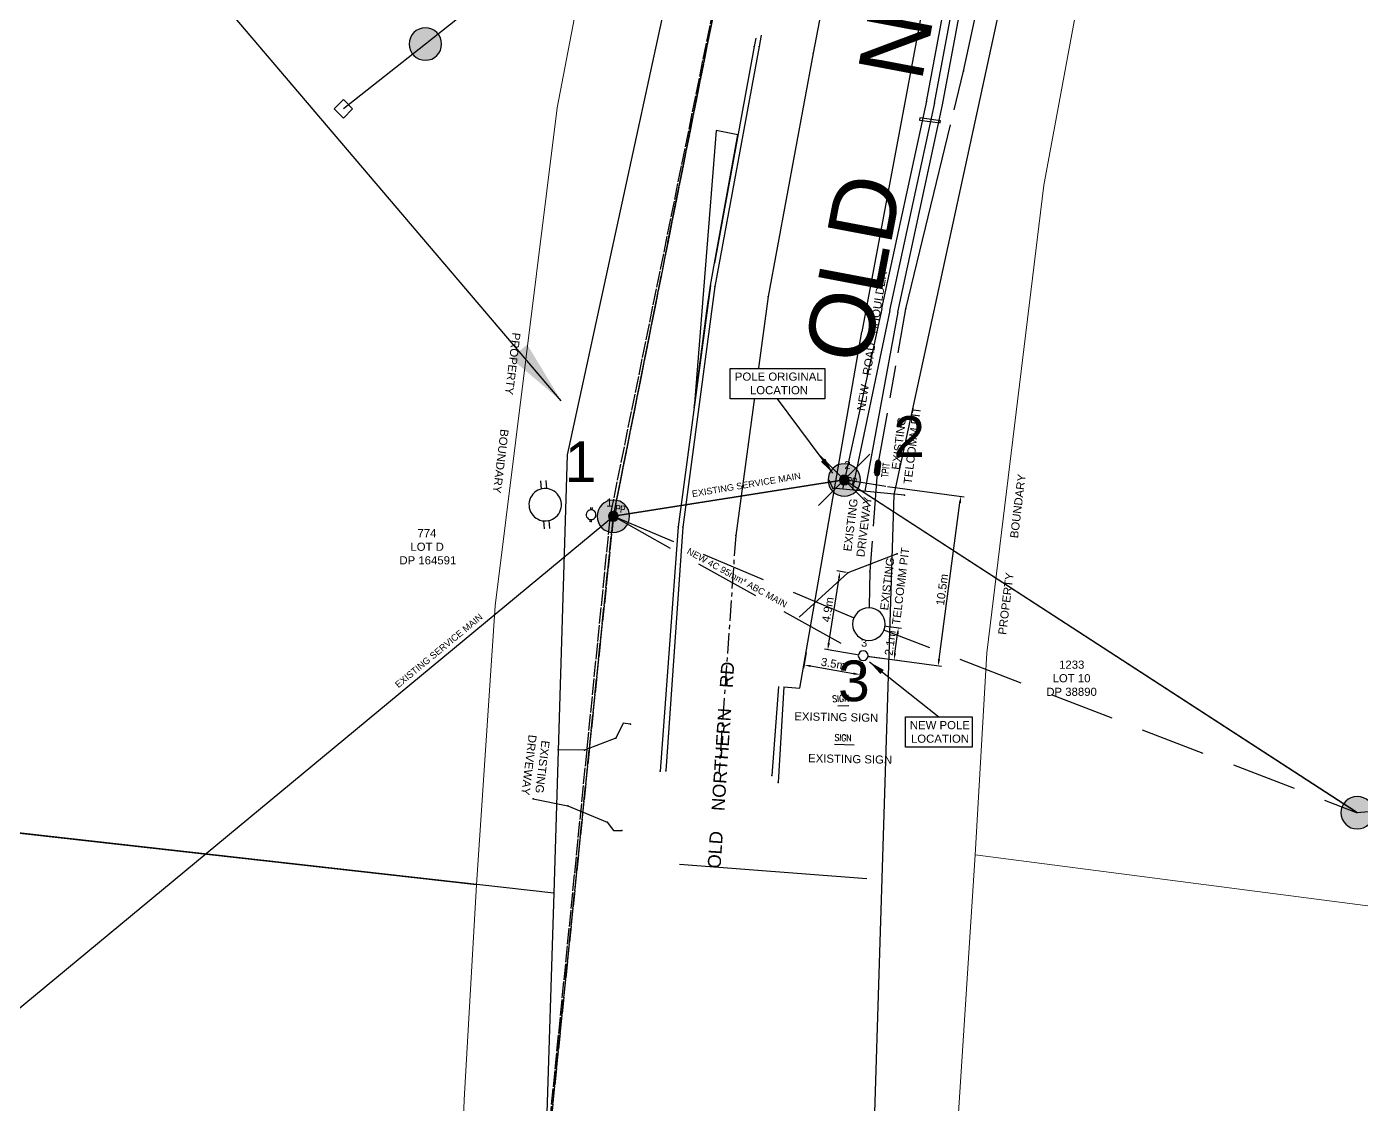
# Model space of a CAD drawing. Header units: metres. Extents: x 315515 to 317824, y 6273486 to 6276226.
# Drawn here: x 316471.9 to 316553.9, y 6275233.8 to 6275300 of the extents above; entities that cross this region are included whole.
import ezdxf
from ezdxf.enums import TextEntityAlignment as Align

# ---------------------------------------------------------------- set-up
doc = ezdxf.new("R2010")
doc.units = ezdxf.units.M
for name, pattern in [('Cable Exist OH', [1, 1, 0]), ('Cable New OH', [6, 4, -2]), ('CENTER', [2, 1.25, -0.25, 0.25, -0.25])]:
    doc.linetypes.add(name, pattern=pattern)
doc.layers.get('0').update_dxf_attribs({"color": 6})
for name, color, linetype in [('_User Miscellaneous1', 7, 'Continuous'), ('_User Miscellaneous11', 7, 'Continuous'), ('_User Miscellaneous3', 7, 'Continuous'), ('_User_LV_Exist', 7, 'Continuous'), ('BITUMEN', 252, 'Continuous'), ('BITUMEN DRIVEWAY', 252, 'Continuous'), ('CENTRELINE', 252, 'Continuous'), ('DP164591', 5, 'Continuous'), ('Equip_SP_LV_EXT', 7, 'Continuous'), ('FURNITURE', 7, 'Continuous'), ('LINEMARKING', 7, 'Continuous'), ('LMA', 6, 'Continuous'), ('LMA- DRAIN', 6, 'Continuous'), ('LMA- SHOULDER', 252, 'Continuous'), ('Mains_HV_EXT', 1, 'Continuous'), ('Mains_LV_EXT', 7, 'Continuous'), ('Mains_SL_EXT', 3, 'Continuous'), ('Notes_LV_MISC', 7, 'Continuous'), ('SERVCOMMS', 2, 'Continuous'), ('SERVCOMMS_PIT', 252, 'Continuous'), ('SERVELEC', 2, 'Continuous'), ('Services_SP_EXT', 7, 'Continuous'), ('SupportsOH_SP_TR_HV_LV_SL_EXT', 7, 'Continuous'), ('SupportsOH_SP_TR_HV_LV_SL_MOD', 3, 'Continuous'), ('SupportsOH_SP_TR_HV_LV_SL_NEW', 7, 'Continuous'), ('SupportsUG_SP_LV_EXT', 7, 'Continuous')]:
    doc.layers.add(name, color=color, linetype=linetype)
doc.layers.add('Cadastre Land Parcels_SP_EXT', color=7, linetype='Continuous', lineweight=5)
doc.layers.add('Cadastre Roads_SP_EXT', color=9, linetype='Continuous', lineweight=5)
doc.styles.add('iecISOCP', font='isocp.shx')
doc.styles.add('POLE_LABEL', font='arial.ttf')
doc.styles.add('ROMANS', font='Romans.shx', dxfattribs={"width": 0.85})
doc.styles.get("Standard").update_dxf_attribs({"font": 'arial.ttf'})
doc.linetypes.add('IECLNDOT', pattern='A,0,-0.1,[133,ltypeshp.shx,S=0.1,R=0,X=-0.2,Y=0],-3.5', length=3.6)
doc.dimstyles.new('Annotative', dxfattribs={"dimscale": 0, "dimtxt": 2.5, "dimasz": 2.5, "dimexe": 1.25, "dimexo": 0.625, "dimtad": 1, "dimtxsty": 'Standard', "dimcen": 2.5, "dimadec": 0, "dimazin": 0, "dimtfac": 1, "dimtmove": 0, "dimatfit": 3, "dimfxl": 1, "dimarcsym": 0})
doc.dimstyles.new('Leader', dxfattribs={"dimtxt": 2.5, "dimasz": 2.5, "dimexe": 1.25, "dimexo": 0, "dimgap": -1.5, "dimtad": 0, "dimtih": 1, "dimtoh": 1, "dimdec": 1, "dimtxsty": 'iecISOCP', "dimcen": 2.5, "dimadec": 0, "dimazin": 0, "dimtfac": 1, "dimtdec": 1, "dimtmove": 0, "dimatfit": 3, "dimfxl": 1, "dimtolj": 1, "dimarcsym": 0})

# ---------------------------------------------------------------- blocks, each defined once
blk = doc.blocks.new('*U37')
for p, q in [((-0.561, 11.03), (-0.578, 11.527)), ((-0.229, 11.042), (-0.247, 11.539)), ((-0.49, 9.067), (-0.473, 8.569)), ((-0.159, 9.079), (-0.141, 8.581))]:
    blk.add_line(p, q)
blk.add_lwpolyline([(-0.324, 9.059, 1), (-0.395, 11.05, 1)], format="xyb", close=True)
at = {"flags": 9}
for tag, p in [('ACTUAL_STATUS', (0, 0)), ('OPERATING_VOLTAGE', (0, -0.6)), ('ORIENTATION', (0, -0.8)), ('CONSTRUCTED_VOLTAGE', (0, -0.2)), ('NO_PHASES', (0, -0.4)), ('OWNED_BY', (0, -1)), ('STATE', (0, -1.2)), ('SWITCH_TYPE', (0, -1.4)), ('USAGE', (0, -1.6)), ('LEGEND', (0, -1.8)), ('NOTES', (0, -2))]:
    blk.add_attdef(tag, text='', height=0.2, dxfattribs=at).set_placement(p, align=Align.MIDDLE_LEFT)
at = {"flags": 1}
blk.add_attdef('Z', (0, 0), '', height=0.2, dxfattribs=at)
blk = doc.blocks.new('CCP_EXT')
at = {"flags": 9}
for tag, p in [('USAGE', (0, -1.2)), ('LEGEND', (0, -1.4)), ('LIFE_SUPPORT', (0, -1.6)), ('STATE', (0, -1.8)), ('NOTES', (0, -2))]:
    blk.add_attdef(tag, text='', height=0.2, dxfattribs=at).set_placement(p, align=Align.MIDDLE_LEFT)
blk.add_wipeout([(0, 0.566), (0.566, 0), (0, -0.566), (-0.566, 0)])
blk.add_lwpolyline([(-0.566, 0), (0, 0.566), (0.566, 0), (0, -0.566), (-0.566, 0)])
at = {"flags": 1}
blk.add_attdef('Z', (0, 0), '', height=0.2, dxfattribs=at)
at = {"flags": 9}
for tag, p in [('CCP_TYPE', (0, 0)), ('OPERATING_VOLTAGE', (0, -0.6)), ('ORIENTATION', (0, -0.8)), ('CONSTRUCTED_VOLTAGE', (0, -0.2)), ('NO_PHASES', (0, -0.4)), ('OWNED_BY', (0, -1))]:
    blk.add_attdef(tag, text='', height=0.2, dxfattribs=at).set_placement(p, align=Align.MIDDLE_LEFT)
blk = doc.blocks.new('POLE_EXT')
blk.add_hatch(color=256).paths.add_polyline_path([(-1, 0, 1), (1, 0, 1)])
blk.add_lwpolyline([(-1, 0, 1), (1, 0, 1)], format="xyb", close=True)
for tag, height, flags, p in [('pNumber', 2.5, 8, (-17.84, 2.067)), ('OWNED_BY', 0.2, 9, (1.355, -0.4)), ('SPECIAL_USE', 0.2, 9, (1.355, -0.8)), ('PARENT', 0.2, 9, (1.355, -0.6)), ('cLV', 0.2, 9, (1.355, -1.4)), ('STATE', 0.2, 9, (1.355, -1)), ('hDepth', 0.2, 9, (1.355, -1.6)), ('USAGE', 0.2, 9, (1.355, -1.2)), ('cHV', 0.2, 9, (1.355, -2)), ('hDia', 0.2, 9, (1.355, -1.8)), ('LBRACKET', 0.2, 9, (1.355, -2.2)), ('LExisting', 0.2, 9, (1.355, -2.4)), ('LANTNUMBER', 0.2, 9, (1.355, -2.6)), ('LOther', 0.2, 9, (1.355, -2.8)), ('LRemove', 0.2, 9, (1.355, -3)), ('LEGEND', 0.2, 9, (1.355, -3.2)), ('cLinedev', 0.2, 9, (1.355, -3.4)), ('pExisting', 0.2, 9, (1.355, -3.8)), ('LOCATION', 0.2, 9, (1.355, -3.6)), ('PFNUMBER', 0.2, 9, (1.355, -4)), ('pFooting', 0.2, 9, (1.355, -4.4)), ('pNew', 0.2, 9, (1.355, -4.6)), ('pRelocate', 0.2, 9, (1.355, -5)), ('NEWPFNUMBER', 0.2, 9, (1.355, -4.2)), ('pRemove', 0.2, 9, (1.355, -5.2)), ('pReplace', 0.2, 9, (1.355, -5.4)), ('pStay', 0.2, 9, (1.355, -5.6)), ('pType', 0.2, 9, (1.355, -5.8)), ('cspan', 0.2, 9, (1.355, -6)), ('STREETNAME', 0.2, 9, (1.355, -6.2)), ('SUBURB', 0.2, 9, (1.355, -6.4)), ('NOTES', 0.2, 9, (1.355, -6.6)), ('OPERATED_BY', 0.2, 9, (1.355, -7.014)), ('MAINTAINED_BY', 0.2, 9, (1.355, -6.814))]:
    blk.add_attdef(tag, text='', height=height, dxfattribs=dict(flags=flags)).set_placement(p, align=Align.MIDDLE_LEFT)
at = {"style": 'POLE_LABEL'}
for tag, height, flags, p in [('ASSET_NUM', 2.5, 8, (2, 2)), ('STRUCTURE_PLANT_NUMBER', 0.2, 9, (1.355, 0.028)), ('STREET_CODE', 0.2, 9, (1.355, -0.2))]:
    blk.add_attdef(tag, text='', height=height, dxfattribs=dict(at, flags=flags)).set_placement(p, align=Align.MIDDLE_LEFT)
at = {"flags": 1}
blk.add_attdef('Z', (1.355, -7.328), '', height=0.2, dxfattribs=at)
blk = doc.blocks.new('A$C509F0ABC')
at = {"layer": 'SERVCOMMS_PIT'}
h = blk.add_hatch(color=256, dxfattribs=at)
edge = h.paths.add_edge_path()
edge.add_arc((139.071, 106.373), 0.157, 173.53889, 353.53889)
edge.add_line((139.227, 106.355), (139.296, 106.969))
edge.add_arc((139.14, 106.986), 0.157, 353.53889, 533.53889)
edge.add_line((138.984, 107.004), (138.915, 106.391))
h = blk.add_hatch(color=256, dxfattribs=at)
edge = h.paths.add_edge_path()
edge.add_arc((138.561, 97.4), 0.157, 0.89808, 180.89808)
edge.add_line((138.404, 97.398), (138.413, 96.781))
edge.add_arc((138.57, 96.783), 0.157, 180.89808, 360.89808)
edge.add_line((138.727, 96.786), (138.718, 97.403))
at = {"layer": 'SERVELEC'}
h = blk.add_hatch(color=256, dxfattribs=at)
edge = h.paths.add_edge_path()
edge.add_arc((137.057, 105.95), 0.188, -7.43564, 352.56436)
h = blk.add_hatch(color=256, dxfattribs=at)
edge = h.paths.add_edge_path()
edge.add_arc((122.87, 103.717), 0.188, -7.43564, 352.56436)
at = {"layer": 'BITUMEN'}
for p, q in [((131.617, 133.095, 185.101), (131.514, 132.573, 185.121)), ((131.514, 132.573, 185.121), (129.084, 119.277, 185.547)), ((128.833, 117.903, 185.591), (126.849, 103.077, 185.91)), ((126.849, 103.077, 185.91), (125.744, 88.061, 185.865)), ((133.335, 93.24), (132.985, 87.358)), ((117.943, 86.357, 186.031), (120.076, 85.928, 185.936))]:
    blk.add_line(p, q, dxfattribs=at)
for p in [(131.514, 132.573, 185.121), (128.833, 117.903, 185.591), (136.35, 105.441, 185.359), (140.764, 105.02, 185.296), (126.849, 103.077, 185.91), (140.299, 101.41, 185.361), (137.275, 100.254, 185.374), (123.92, 90.947, 185.806), (119.479, 89.376, 185.971), (125.744, 88.061, 185.865), (132.985, 87.358, 185.595), (117.943, 86.357, 186.031), (120.076, 85.928, 185.936)]:
    blk.add_point(p, dxfattribs=at)
at = {"layer": 'BITUMEN DRIVEWAY'}
for p, q in [((140.764, 105.02, 185.296), (136.35, 105.441, 185.359)), ((140.299, 101.41, 185.361), (137.275, 100.254, 185.374)), ((137.275, 100.254, 185.374), (134.279, 97.52, 185.564)), ((123.466, 91.018, 185.796), (123.018, 90.082, 185.864)), ((123.92, 90.947, 185.806), (123.466, 91.018, 185.796)), ((121.093, 89.349, 185.9), (119.479, 89.376, 185.971)), ((123.018, 90.082, 185.864), (121.093, 89.349, 185.9)), ((120.076, 85.928, 185.936), (122.483, 84.935, 185.773)), ((122.483, 84.935, 185.773), (122.884, 84.417, 185.748)), ((122.884, 84.417, 185.748), (123.396, 84.42, 185.762))]:
    blk.add_line(p, q, dxfattribs=at)
at = {"layer": 'BITUMEN DRIVEWAY', "extrusion": (-0.914303, -0.405031, 0), "elevation": -167.372}
blk.add_lwpolyline([(-41.179, 185.359), (-41.713, 185.826)], dxfattribs=at)
at = {"layer": 'BITUMEN DRIVEWAY'}
for p in [(123.018, 90.082, 185.864), (121.093, 89.349, 185.9), (122.483, 84.935, 185.773), (123.396, 84.42, 185.762)]:
    blk.add_point(p, dxfattribs=at)
at = {"layer": 'CENTRELINE'}
for p, q in [((137.942, 146.636, 184.553), (135.139, 132.164, 185.051)), ((135.139, 132.164, 185.051), (132.386, 117.227, 185.498)), ((132.386, 117.227, 185.498), (130.386, 102.53, 185.801))]:
    blk.add_line(p, q, dxfattribs=at)
at = {"layer": 'CENTRELINE', "linetype": 'CENTER'}
blk.add_line((130.386, 102.53, 185.801), (129.355, 87.907, 185.826), dxfattribs=at)
at = {"layer": 'CENTRELINE'}
for p in [(135.139, 132.164, 185.051), (132.386, 117.227, 185.498), (130.386, 102.53, 185.801)]:
    blk.add_point(p, dxfattribs=at)
at = {"layer": 'DP164591'}
for p, q in [((140.115, 105.046), (156.901, 182.376)), ((128.023, 144.242), (120.037, 107.502)), ((120.037, 107.502), (119.207, 80.577)), ((136.82, -0.007), (140.115, 105.046)), ((119.207, 80.577), (7.997, 93.094)), ((119.207, 80.577), (116.816, 3.033))]:
    blk.add_line(p, q, dxfattribs=at)
blk.add_point((119.207, 80.577), dxfattribs=at)
at = {"layer": 'FURNITURE'}
for p, q in [((136.657, 92.066, 185.474), (137.326, 92.09, 185.431)), ((137.664, 89.663, 185.412), (136.464, 89.695, 185.497))]:
    blk.add_line(p, q, dxfattribs=at)
at = {"layer": 'LINEMARKING'}
for p, q in [((131.958, 133.27, 185.114), (131.821, 132.569, 185.14)), ((131.821, 132.569, 185.14), (129.112, 117.825, 185.626)), ((129.112, 117.825, 185.626), (127.141, 103.047, 185.935)), ((127.141, 103.047, 185.935), (126.095, 88.088, 185.888)), ((133.01, 93.263, 185.58), (132.608, 87.797, 185.636))]:
    blk.add_line(p, q, dxfattribs=at)
for p in [(131.821, 132.569, 185.14), (129.112, 117.825, 185.626), (127.141, 103.047, 185.935), (126.095, 88.088, 185.888), (132.608, 87.797, 185.636)]:
    blk.add_point(p, dxfattribs=at)
at = {"layer": 'LMA'}
blk.add_lwpolyline([(126.935, 82.351), (138.44, 81.476)], dxfattribs=at)
at = {"layer": 'LMA- DRAIN', "elevation": 185.826}
for points in [[(142.114, 129.183), (147.923, 160.302)], [(142.605, 129.092), (148.411, 160.188)], [(143.097, 129), (148.898, 160.075)], [(139.365, 116.473), (142.119, 129.213)], [(139.854, 116.368), (142.608, 129.107)], [(140.342, 116.262), (143.097, 129.002)], [(139.363, 116.458), (136.951, 105.384)], [(139.854, 116.368), (137.535, 105.328)], [(140.342, 116.262), (138.318, 105.253)]]:
    blk.add_lwpolyline(points, dxfattribs=at)
at = {"layer": 'LMA- DRAIN'}
blk.add_lwpolyline([(141.675, 128.044), (142.948, 127.878), (142.966, 128.02), (141.693, 128.186)], close=True, dxfattribs=at)
at = {"layer": 'LMA- SHOULDER'}
blk.add_line((133.335, 93.24, 185.826), (134.332, 93.17, 185.826), dxfattribs=at)
for points, elevation in [([(143.935, 145.992), (138.143, 115.04)], 185.498), ([(134.332, 93.17), (138.143, 115.04)], 185.826)]:
    blk.add_lwpolyline(points, dxfattribs=dict(at, elevation=elevation))
at = {"layer": 'LMA- SHOULDER', "elevation": 185.826}
blk.add_lwpolyline([(129.18, 127.418), (127.827, 110.387), (128.623, 116.335), (128.833, 117.903), (129.084, 119.277), (130.523, 127.153)], close=True, dxfattribs=at)
at = {"layer": 'SERVCOMMS'}
for p, q in [((144.372, 131.065, 184.586), (147.25, 144.192, 184.172)), ((143.796, 128.679, 184.652), (144.372, 131.065, 184.586)), ((140.844, 116.457, 184.985), (143.573, 127.758, 184.677)), ((140.363, 113.751, 184.985), (140.844, 116.457, 185.044)), ((139.872, 110.99, 185.062), (140.222, 112.962, 185.105)), ((139.106, 106.68, 185.125), (139.705, 110.05, 185.199)), ((139.106, 106.68, 185.199), (138.831, 103.11, 185.293)), ((138.761, 102.192, 185.317), (138.618, 100.332, 185.366)), ((138.618, 100.332, 185.366), (138.565, 97.092, 185.423))]:
    blk.add_line(p, q, dxfattribs=at)
for p in [(144.372, 131.065, 184.586), (140.844, 116.457, 184.985), (138.618, 100.332, 185.366)]:
    blk.add_point(p, dxfattribs=at)
at = {"layer": 'SERVCOMMS_PIT'}
for p, q in [((138.404, 97.398, 185.423), (138.413, 96.781, 185.423)), ((138.718, 97.403, 185.423), (138.727, 96.786, 185.423))]:
    blk.add_line(p, q, dxfattribs=at)
at = {"layer": 'SERVCOMMS_PIT', "elevation": 185.199}
for points in [[(138.915, 106.391), (138.984, 107.004)], [(139.227, 106.355), (139.296, 106.969)]]:
    blk.add_lwpolyline(points, dxfattribs=at)
for points in [[(139.296, 106.969, 1), (138.984, 107.004)], [(138.915, 106.391, 1), (139.227, 106.355)]]:
    blk.add_lwpolyline(points, format="xyb", dxfattribs=at)
at = {"layer": 'SERVCOMMS_PIT'}
for centre, start, end in [((138.561, 97.4, 185.423), 0.89808, 180.89808), ((138.57, 96.783, 185.423), 180.89808, 0.89808)]:
    blk.add_arc(centre, 0.157, start, end, dxfattribs=at)
for p in [(139.106, 106.68, 185.199), (138.565, 97.092, 185.423)]:
    blk.add_point(p, dxfattribs=at)
at = {"layer": 'SERVELEC'}
for p, q in [((126.227, 120.563, 185.673), (128.749, 133.219, 186.08)), ((125.682, 117.83, 185.586), (125.811, 118.477, 185.607)), ((122.87, 103.717, 185.133), (125.498, 116.905, 185.556)), ((122.87, 103.717, 185.321), (137.057, 105.95, 186.08))]:
    blk.add_line(p, q, dxfattribs=at)
for centre in [(137.057, 105.95, 186.08), (122.87, 103.717, 185.133)]:
    blk.add_circle(centre, 0.188, dxfattribs=at)
blk.add_point((122.87, 103.717, 186.08), dxfattribs=at)
at = {"layer": 'Defpoints', "style": 'ROMANS', "width": 0.85}
for s, rotation, p in [('TPIT', 83.53889, (139.738, 106.086, 185.199)), (' PP', 352.56436, (136.961, 105.749, 186.08)), (' PP', 352.56436, (122.735, 104.037, 185.133)), ('TPIT', 270.89808, (138.833, 97.608, 185.423))]:
    blk.add_text(s, height=0.4, rotation=rotation, dxfattribs=at).set_placement(p)
at = {"layer": 'Defpoints', "linetype": 'Continuous', "style": 'ROMANS', "width": 0.85}
for rotation, p in [(2.79845, (136.334, 92.302)), (358.4492, (136.46, 89.929, 185.477))]:
    blk.add_text('SIGN', height=0.4, rotation=rotation, dxfattribs=at).set_placement(p)
blk = doc.blocks.new('POLE_DEL')
h = blk.add_hatch(color=256)
edge = h.paths.add_edge_path()
edge.add_arc((0, 0), 1, 180, 360)
edge.add_arc((0, 0), 1, 0, 180)
for p, q in [((-1.575, 1.575), (1.575, -1.575)), ((-1.575, -1.575), (1.575, 1.575))]:
    blk.add_line(p, q)
blk.add_lwpolyline([(-1, 0, 1), (1, 0, 1)], format="xyb", close=True)
for tag, height, flags, p in [('pNumber', 2.5, 8, (0, 2.067)), ('OWNED_BY', 0.2, 9, (0, -0.4)), ('SPECIAL_USE', 0.2, 9, (0, -0.6)), ('STATE', 0.2, 9, (0, -0.8)), ('cLV', 0.2, 9, (0, -1.2)), ('hDepth', 0.2, 9, (0, -1.4)), ('hDia', 0.2, 9, (0, -1.6)), ('USAGE', 0.2, 9, (0, -1)), ('cHV', 0.2, 9, (0, -1.8)), ('LBRACKET', 0.2, 9, (0, -2)), ('LExisting', 0.2, 9, (0, -2.2)), ('LANTNUMBER', 0.2, 9, (0, -2.4)), ('cLinedev', 0.2, 9, (0, -3.2)), ('LOther', 0.2, 9, (0, -2.6)), ('LRemove', 0.2, 9, (0, -2.8)), ('LEGEND', 0.2, 9, (0, -3)), ('pExisting', 0.2, 9, (0, -3.4)), ('pFooting', 0.2, 9, (0, -4)), ('PFNUMBER', 0.2, 9, (0, -3.6)), ('NEWPFNUMBER', 0.2, 9, (0, -3.8)), ('pNew', 0.2, 9, (0, -4.2)), ('pRelocate', 0.2, 9, (0, -4.6)), ('pRemove', 0.2, 9, (0, -4.8)), ('pReplace', 0.2, 9, (0, -5)), ('cspan', 0.2, 9, (0, -5.6)), ('SUBURB', 0.2, 9, (0, -5.8)), ('pStay', 0.2, 9, (0, -5.2)), ('pType', 0.2, 9, (0, -5.4)), ('STREETNAME', 0.2, 9, (0, -6)), ('LOCATION', 0.2, 9, (0, -6.2)), ('NOTES', 0.2, 9, (0, -6.4))]:
    blk.add_attdef(tag, text='', height=height, dxfattribs=dict(flags=flags)).set_placement(p, align=Align.MIDDLE_LEFT)
at = {"flags": 1}
blk.add_attdef('Z', (0, 0), '', height=0.2, dxfattribs=at)
at = {"style": 'POLE_LABEL', "flags": 9}
blk.add_attdef('STREET_CODE', text='', height=0.2, dxfattribs=at).set_placement((0, -0.2), align=Align.MIDDLE_LEFT)
blk = doc.blocks.new('POLE_NEW')
for tag, height, flags, p in [('pNumber', 2.5, 8, (-17.84, 2.067)), ('hDepth', 0.2, 9, (1.145, -1.6)), ('cHV', 0.2, 9, (1.145, -2)), ('hDia', 0.2, 9, (1.145, -1.8)), ('LBRACKET', 0.2, 9, (1.145, -2.2)), ('LExisting', 0.2, 9, (1.145, -2.4)), ('LANTNUMBER', 0.2, 9, (1.145, -2.6)), ('LOther', 0.2, 9, (1.145, -2.8)), ('LRemove', 0.2, 9, (1.145, -3)), ('LEGEND', 0.2, 9, (1.145, -3.2)), ('cLinedev', 0.2, 9, (1.145, -3.4)), ('pExisting', 0.2, 9, (1.145, -3.6)), ('pFooting', 0.2, 9, (1.145, -4.2)), ('PFNUMBER', 0.2, 9, (1.145, -3.8)), ('NEWPFNUMBER', 0.2, 9, (1.145, -4)), ('pNew', 0.2, 9, (1.145, -4.4)), ('pRelocate', 0.2, 9, (1.145, -4.8)), ('pRemove', 0.2, 9, (1.145, -5)), ('pReplace', 0.2, 9, (1.145, -5.2)), ('pStay', 0.2, 9, (1.145, -5.4)), ('pType', 0.2, 9, (1.145, -5.6)), ('cspan', 0.2, 9, (1.145, -5.8)), ('SUBURB', 0.2, 9, (1.145, -6)), ('STREETNAME', 0.2, 9, (1.145, -6.2)), ('LOCATION', 0.2, 9, (1.145, -6.4)), ('NOTES', 0.2, 9, (1.145, -6.6)), ('OPERATED_BY', 0.2, 9, (1.145, -6.887)), ('MAINTAINED_BY', 0.2, 9, (1.145, -7.22))]:
    blk.add_attdef(tag, text='', height=height, dxfattribs=dict(flags=flags)).set_placement(p, align=Align.MIDDLE_LEFT)
at = {"style": 'POLE_LABEL', "flags": 8}
blk.add_attdef('ASSET_NUM', text='', height=2.5, dxfattribs=at).set_placement((2, 2), align=Align.MIDDLE_LEFT)
at = {"flags": 1}
blk.add_attdef('Z', (1.145, -7.594), '', height=0.2, dxfattribs=at)
blk.add_wipeout([(0.068, 0.998), (-0.058, 0.998), (-0.182, 0.983), (-0.304, 0.953), (-0.421, 0.907), (-0.532, 0.847), (-0.634, 0.774), (-0.725, 0.688), (-0.806, 0.592), (-0.874, 0.486), (-0.928, 0.373), (-0.967, 0.254), (-0.991, 0.13), (-1, 0.005), (-0.993, -0.12), (-0.97, -0.244), (-0.932, -0.363), (-0.879, -0.477), (-0.812, -0.584), (-0.732, -0.681), (-0.641, -0.767), (-0.54, -0.842), (-0.43, -0.903), (-0.314, -0.949), (-0.192, -0.981), (-0.068, -0.998), (0.058, -0.998), (0.182, -0.983), (0.304, -0.953), (0.421, -0.907), (0.532, -0.847), (0.634, -0.774), (0.725, -0.688), (0.806, -0.592), (0.874, -0.486), (0.928, -0.373), (0.967, -0.254), (0.991, -0.13), (1, -0.005), (0.993, 0.12), (0.97, 0.244), (0.932, 0.363), (0.879, 0.477), (0.812, 0.584), (0.732, 0.681), (0.641, 0.767), (0.54, 0.842), (0.43, 0.903), (0.314, 0.949), (0.192, 0.981)])
at = {"lineweight": -3}
blk.add_lwpolyline([(-1, 0, 1), (1, 0, 1)], format="xyb", close=True, dxfattribs=at)
at = {"style": 'POLE_LABEL', "flags": 9}
for tag, p in [('STRUCTURE_PLANT_NUMBER', (1.145, 0.093)), ('STREET_CODE', (1.145, -0.2))]:
    blk.add_attdef(tag, text='', height=0.2, dxfattribs=at).set_placement(p, align=Align.MIDDLE_LEFT)
at = {"flags": 9}
for tag, p in [('SPECIAL_USE', (1.145, -0.8)), ('OWNED_BY', (1.145, -0.4)), ('PARENT', (1.145, -0.6)), ('cLV', (1.145, -1.4)), ('STATE', (1.145, -1)), ('USAGE', (1.145, -1.2))]:
    blk.add_attdef(tag, text='', height=0.2, dxfattribs=at).set_placement(p, align=Align.MIDDLE_LEFT)
blk = doc.blocks.new('*U46')
for p, q in [((-0.17, 0.98), (-0.17, 1.48)), ((0.16, 0.98), (0.16, 1.48)), ((-0.17, -0.98), (-0.17, -1.48)), ((0.16, -0.98), (0.16, -1.48))]:
    blk.add_line(p, q)
blk.add_lwpolyline([(-0.01, 1, 1), (-0.01, -1, 1)], format="xyb", close=True)
at = {"flags": 9}
for tag, p in [('ACTUAL_STATUS', (0, 0)), ('CONSTRUCTED_VOLTAGE', (0, -0.2)), ('OPERATING_VOLTAGE', (0, -0.6)), ('ORIENTATION', (0, -0.8)), ('OWNED_BY', (0, -1)), ('STATE', (0, -1.2)), ('SWITCH_TYPE', (0, -1.4)), ('NO_PHASES', (0, -0.4)), ('USAGE', (0, -1.6)), ('LEGEND', (0, -1.8)), ('NOTES', (0, -2))]:
    blk.add_attdef(tag, text='', height=0.2, dxfattribs=at).set_placement(p, align=Align.MIDDLE_LEFT)
at = {"flags": 1}
blk.add_attdef('Z', (0, 0), '', height=0.2, dxfattribs=at)
blk = doc.blocks.new('*D47')
at = {"layer": '_User Miscellaneous3', "color": 0, "lineweight": -2, "transparency": 16777216}
for p, q in [((316521.165, 6275262.083), (316521.793, 6275266.099)), ((316522.234, 6275266.435), (316521.657, 6275266.525)), ((316521.482, 6275261.628), (316520.906, 6275261.718))]:
    blk.add_line(p, q, dxfattribs=at)
at = {"layer": '_User Miscellaneous3', "color": 0, "transparency": 16777216}
for points in [[(316521.727, 6275266.109), (316521.859, 6275266.089), (316521.855, 6275266.494)], [(316521.099, 6275262.093), (316521.231, 6275262.072), (316521.103, 6275261.688)]]:
    blk.add_solid(points, dxfattribs=at)
at = {"layer": 'Defpoints', "color": 0, "transparency": 16777216}
for p in [(316521.855, 6275266.494), (316522.333, 6275266.419), (316521.581, 6275261.613, 0.064)]:
    blk.add_point(p, dxfattribs=at)
at = {"layer": '_User Miscellaneous3', "color": 0, "transparency": 16777216, "insert": (316521.103, 6275264.15), "char_height": 0.5, "attachment_point": 5, "rotation": 81.11566}
blk.add_mtext('4.9m', dxfattribs=at)
blk = doc.blocks.new('*D48')
at = {"layer": '_User Miscellaneous3', "color": 0, "lineweight": -2, "transparency": 16777216}
for p, q in [((316524.763, 6275271.704), (316529.47, 6275271.075)), ((316527.936, 6275261.101), (316529.219, 6275270.705)), ((316523.374, 6275261.307), (316528.082, 6275260.678))]:
    blk.add_line(p, q, dxfattribs=at)
at = {"layer": '_User Miscellaneous3', "color": 0, "transparency": 16777216}
for points in [[(316529.153, 6275270.714), (316529.285, 6275270.696), (316529.272, 6275271.102)], [(316527.87, 6275261.11), (316528.002, 6275261.092), (316527.883, 6275260.705)]]:
    blk.add_solid(points, dxfattribs=at)
at = {"layer": 'Defpoints', "color": 0, "transparency": 16777216}
for p in [(316524.664, 6275271.717, 185.443), (316529.272, 6275271.102), (316523.275, 6275261.32, 185.437)]:
    blk.add_point(p, dxfattribs=at)
at = {"layer": '_User Miscellaneous3', "color": 0, "transparency": 16777216, "insert": (316528.124, 6275265.378), "char_height": 0.5, "attachment_point": 5, "rotation": 82.39442}
blk.add_mtext('10.5m', dxfattribs=at)
blk = doc.blocks.new('*D49')
at = {"layer": '_User Miscellaneous3', "color": 0, "lineweight": -2, "transparency": 16777216}
for p, q in [((316519.772, 6275261.525), (316519.603, 6275260.558)), ((316520.032, 6275260.687), (316522.679, 6275260.225)), ((316523.207, 6275260.926), (316523.039, 6275259.96))]:
    blk.add_line(p, q, dxfattribs=at)
at = {"layer": '_User Miscellaneous3', "color": 0, "transparency": 16777216}
for points in [[(316520.043, 6275260.752), (316520.02, 6275260.621), (316519.638, 6275260.755)], [(316522.691, 6275260.291), (316522.668, 6275260.16), (316523.073, 6275260.157)]]:
    blk.add_solid(points, dxfattribs=at)
at = {"layer": 'Defpoints', "color": 0, "transparency": 16777216}
for p in [(316519.789, 6275261.623, 0.388), (316523.224, 6275261.024), (316523.073, 6275260.157)]:
    blk.add_point(p, dxfattribs=at)
at = {"layer": '_User Miscellaneous3', "color": 0, "transparency": 16777216, "insert": (316521.45, 6275260.826), "char_height": 0.5, "attachment_point": 5, "rotation": 350.11447}
blk.add_mtext('3.5m', dxfattribs=at)
blk = doc.blocks.new('*D53')
at = {"layer": '_User Miscellaneous3', "color": 0, "lineweight": -2, "transparency": 16777216}
for p, q in [((316523.886, 6275263.245), (316525.637, 6275263.011)), ((316525.228, 6275261.464), (316525.385, 6275262.641)), ((316523.622, 6275261.275), (316525.373, 6275261.041))]:
    blk.add_line(p, q, dxfattribs=at)
at = {"layer": '_User Miscellaneous3', "color": 0, "transparency": 16777216}
for points in [[(316525.319, 6275262.65), (316525.451, 6275262.632), (316525.438, 6275263.037)], [(316525.162, 6275261.473), (316525.294, 6275261.455), (316525.175, 6275261.067)]]:
    blk.add_solid(points, dxfattribs=at)
at = {"layer": 'Defpoints', "color": 0, "transparency": 16777216}
for p in [(316523.787, 6275263.258), (316525.438, 6275263.037), (316523.523, 6275261.288, 0.015)]:
    blk.add_point(p, dxfattribs=at)
at = {"layer": '_User Miscellaneous3', "color": 0, "transparency": 16777216, "insert": (316524.934, 6275262.102), "char_height": 0.5, "attachment_point": 5, "rotation": 82.37375}
blk.add_mtext('2.1m', dxfattribs=at)

msp = doc.modelspace()

# ---------------------------------------------------------------- linework, layer by layer
at = {"layer": '_User Miscellaneous1', "linetype": 'IECLNDOT'}
for points in [[(316522.115, 6275272.115), (316507.928, 6275269.882)], [(316553.584, 6275251.703), (316522.115, 6275272.115)]]:
    msp.add_lwpolyline(points, dxfattribs=at)
at = {"layer": '_User Miscellaneous1', "linetype": 'Cable New OH', "flags": 128}
for points in [[(316507.928, 6275269.882), (316523.623, 6275263.257)], [(316523.623, 6275263.257), (316553.624, 6275251.677)]]:
    msp.add_lwpolyline(points, dxfattribs=at)
at = {"layer": '_User Miscellaneous3', "linetype": 'IECLNDOT'}
msp.add_lwpolyline([(316522.115, 6275272.115), (316507.928, 6275269.882)], dxfattribs=at)
at = {"layer": '_User Miscellaneous3', "flags": 128}
for points, elevation in [([(316524.664, 6275271.717), (316522.119, 6275272.114)], 185.443), ([(316523.275, 6275261.32), (316521.482, 6275261.628)], 185.437)]:
    msp.add_lwpolyline(points, dxfattribs=dict(at, elevation=elevation))
at = {"layer": '_User Miscellaneous3', "linetype": 'Cable New OH', "flags": 128}
msp.add_lwpolyline([(316507.928, 6275269.882), (316523.013, 6275261.466)], dxfattribs=at)
at = {"layer": '_User_LV_Exist'}
for points in [[(316516.847, 6275315.101), (316496.38, 6275298.893)], [(316293.664, 6275276.05), (316302.493, 6275272.84), (316375.37, 6275259.195), (316417.51, 6275243.074), (316465.745, 6275234.956), (316507.928, 6275269.882)]]:
    msp.add_lwpolyline(points, dxfattribs=at)
at = {"layer": 'Cadastre Land Parcels_SP_EXT', "linetype": 'Continuous'}
for points in [[(316499.532, 6275247.24), (316393.069, 6275259.206), (316400.227, 6275323.076), (316197.267, 6275345.973), (316190.17, 6275283.012), (316187.288, 6275257.393), (316498.492, 6275227.103), (316498.766, 6275234.034), (316499.532, 6275247.24)], [(316507.545, 6275311.015), (316400.227, 6275323.076), (316393.069, 6275259.206), (316499.532, 6275247.24), (316500.674, 6275264.39), (316504.479, 6275294.982), (316507.545, 6275311.015)], [(316840.866, 6275246.014), (316846.364, 6275276.75), (316640.367, 6275303.506), (316539.267, 6275316.637), (316534.379, 6275290.229), (316530.867, 6275261.504), (316530.155, 6275249.078), (316631.044, 6275235.983), (316781.074, 6275216.508), (316834.335, 6275209.609), (316840.866, 6275246.014)], [(316781.074, 6275216.508), (316631.044, 6275235.983), (316530.155, 6275249.078), (316529.094, 6275232.599), (316527.046, 6275165.417), (316608.987, 6275154.678), (316618.968, 6275153.37), (316720.02, 6275140.121), (316769.813, 6275133.546), (316781.074, 6275216.508)]]:
    msp.add_lwpolyline(points, close=True, dxfattribs=at)
at = {"layer": 'Cadastre Roads_SP_EXT', "linetype": 'Continuous'}
for points in [[(316526.738, 6275155.507), (316521.468, 6275156.2), (316521.834, 6275166.191), (316527.046, 6275165.417), (316529.094, 6275232.599), (316530.155, 6275249.078), (316530.867, 6275261.504), (316534.379, 6275290.229), (316539.267, 6275316.637), (316539.644, 6275318.686), (316546.646, 6275346.777), (316556.634, 6275381.498), (316565.795, 6275413.747)], [(316534.146, 6275412.85), (316520.596, 6275365.174), (316517.595, 6275354.619), (316510.189, 6275325.166), (316508.632, 6275316.942), (316507.545, 6275311.015), (316504.479, 6275294.982), (316500.674, 6275264.39), (316499.532, 6275247.24), (316498.766, 6275234.034), (316498.492, 6275227.103), (316496.771, 6275169.855), (316495.49, 6275130.036)]]:
    msp.add_lwpolyline(points, dxfattribs=at)
at = {"layer": 'Mains_LV_EXT', "linetype": 'Cable Exist OH'}
for points in [[(316507.928, 6275269.882), (316516.903, 6275314.922)], [(316502.063, 6275212.945), (316507.928, 6275269.882)]]:
    msp.add_lwpolyline(points, dxfattribs=at)
at = {"layer": 'Mains_SL_EXT', "linetype": 'Cable Exist OH'}
msp.add_lwpolyline([(316516.903, 6275314.922), (316507.928, 6275269.882), (316502.063, 6275212.945)], dxfattribs=at)
at = {"layer": 'Services_SP_EXT'}
for points in [[(316293.664, 6275276.05), (316302.493, 6275272.84), (316375.37, 6275259.195), (316417.51, 6275243.074), (316465.745, 6275234.956), (316507.928, 6275269.882)], [(316566.77, 6275252.824), (316553.624, 6275251.677), (316522.115, 6275272.115), (316507.928, 6275269.882)]]:
    msp.add_lwpolyline(points, dxfattribs=at)

# ---------------------------------------------------------------- block references
at = {"layer": '_User Miscellaneous11'}
msp.add_blockref('A$C509F0ABC', (316385.058, 6275166.165), dxfattribs=at)
at = {"layer": 'Equip_SP_LV_EXT', "rotation": 1.820410267425486}
msp.add_blockref('*U37', (316504.42, 6275260.553), dxfattribs=at)
at = {"layer": 'Notes_LV_MISC', "xscale": 0.3, "yscale": 0.3, "zscale": 0.3}
for name, p in [('POLE_DEL', (316522.115, 6275272.115, 186.08)), ('POLE_EXT', (316507.928, 6275269.882, 185.133))]:
    msp.add_blockref(name, p, dxfattribs=at)
at = {"layer": 'Notes_LV_MISC', "xscale": 0.3000000000000001, "yscale": 0.3000000000000001, "zscale": 0.3000000000000001, "rotation": 355.4094982162741}
msp.add_blockref('*U46', (316506.563, 6275269.977), dxfattribs=at)
at = {"layer": 'SupportsOH_SP_TR_HV_LV_SL_EXT'}
for p in [(316496.38, 6275298.893), (316507.928, 6275269.882, 185.133), (316553.624, 6275251.677)]:
    msp.add_blockref('POLE_EXT', p, dxfattribs=at)
at = {"layer": 'SupportsOH_SP_TR_HV_LV_SL_MOD'}
msp.add_blockref('POLE_EXT', (316522.115, 6275272.115, 186.08), dxfattribs=at)
at = {"layer": 'SupportsUG_SP_LV_EXT'}
msp.add_blockref('POLE_DEL', (316522.115, 6275272.115), dxfattribs=at)

# ---------------------------------------------------------------- texts
at = {"layer": '_User Miscellaneous1'}
msp.add_text('OLD    NORTHERN    RD', height=4, rotation=79.27546, dxfattribs=at).set_placement((316523.559, 6275279.112))
at = {"layer": '_User Miscellaneous1', "char_height": 2.5, "width": 1.31118, "attachment_point": 9, "line_spacing_factor": 1.2}
for s, insert in [('2', (316527.073, 6275273.531)), ('1', (316506.89, 6275271.981)), ('3', (316523.677, 6275258.49))]:
    msp.add_mtext(s, dxfattribs=dict(at, insert=insert))
at = {"layer": '_User Miscellaneous3', "attachment_point": 1}
for s, insert, char_height, width, rotation in [('\\pi1.118;NEW   ROAD   SHOULDER ', (316522.709, 6275275.304), 0.5, 10.86732, 81), ('\\pi0.49539;PROPERTY           BOUNDARY ', (316502.292, 6275281.623), 0.5, 10.86732, 263), ('\\pi1.3854;EXISTING \\P\\pi0.59465;TELCOMM PIT ', (316524.847, 6275271.406), 0.5, 5.93215, 83), ('\\pi1.4809;EXISTING SERVICE MAIN', (316511.264, 6275271.207), 0.4, 9.64063, 9.5606), ('\\pi0.49539;PROPERTY           BOUNDARY ', (316531.498, 6275262.151), 0.5, 10.86732, 83), ('\\pi1.3854;EXISTING \\P\\pi1.1329;DRIVEWAY ', (316521.884, 6275266.39, 185.374), 0.5, 5.93215, 83), ('\\pi1.3758;NEW 4C 95mm{\\fISOCPEUR|b0|i0|c0|p34;²} ABC MAIN', (316511.396, 6275268.631), 0.4, 9.64063, 331), ('\\pi1.3854;EXISTING \\P\\pi0.59465;TELCOMM PIT ', (316524.138, 6275262.77, 185.437), 0.5, 5.93215, 83), ('\\pi1.4809;EXISTING SERVICE MAIN', (316493.327, 6275258.684), 0.4, 9.64063, 39.5606), ('\\pi3.2261;OLD    NORTHERN    RD ', (316513.495, 6275245.061), 0.8, 19.06785, 86.14851), ('\\pi0.44135;EXISTING SIGN ', (316518.607, 6275257.859, 185.437), 0.5, 5.93215, 358.909), ('\\pi1.3854;EXISTING \\P\\pi1.1329;DRIVEWAY ', (316504.19, 6275257.448), 0.5, 5.93215, 263), ('\\pi0.44135;EXISTING SIGN ', (316519.457, 6275255.282, 185.437), 0.5, 5.93215, 358.909)]:
    msp.add_mtext(s, dxfattribs=dict(at, insert=insert, char_height=char_height, width=width, rotation=rotation))
at = {"layer": '_User Miscellaneous3', "char_height": 0.5, "attachment_point": 1}
for s, insert, width in [('\\pi0.56094;2          ', (316521.56, 6275273.283), 1.45306), ('\\pi0.63444;1          ', (316506.851, 6275270.981), 1.45306), ('\\pi7.2093;774\\P\\pi6.7743;LOT D      \\P\\pi6.1021;DP 164591          ', (316488.685, 6275269.096), 15.51722), ('\\pi0.56282;3          ', (316522.573, 6275262.372), 1.45306), ('\\pi7.0356;1233\\P\\pi6.6362;LOT 10      \\P\\pi6.2489;DP 38890          ', (316528.273, 6275261.019), 15.51722)]:
    msp.add_mtext(s, dxfattribs=dict(at, insert=insert, width=width))

# ---------------------------------------------------------------- dimensions: what is measured, and where the dimension line sits
at = {"layer": '_User Miscellaneous3'}
for base, p1, p2, angle, text, picture, middle in [((316529.272, 6275271.102), (316523.275, 6275261.32, 185.437), (316524.664, 6275271.717, 185.443), 82.39442, '10.5m', '*D48', (316528.501, 6275265.327)), ((316521.855, 6275266.494, 185.374), (316521.581, 6275261.613, 185.437), (316522.333, 6275266.419, 185.374), 81.11566, '4.9m', '*D47', (316521.479, 6275264.091, 185.374)), ((316525.438, 6275263.037, 185.423), (316523.523, 6275261.288, 185.437), (316523.787, 6275263.258, 185.423), 82.37375, '2.1m', '*D53', (316525.307, 6275262.052, 185.423)), ((316523.073, 6275260.157, 185.437), (316519.789, 6275261.623, 185.826), (316523.224, 6275261.024, 185.437), 350.11447, '3.5m', '*D49', (316521.384, 6275260.451, 185.437))]:
    dim = msp.add_linear_dim(base=base, p1=p1, p2=p2, angle=angle, text=text, dimstyle='Annotative', override={"dimasz": 2, "dimexe": 1, "dimexo": 0.5}, dxfattribs=at)
    dim.commit()
    dim.dimension.update_dxf_attribs({"geometry": picture, "text_midpoint": middle, "dimtype": 161})

# ---------------------------------------------------------------- next in the draw order: block references
at = {"layer": 'Services_SP_EXT'}
msp.add_blockref('CCP_EXT', (316491.348, 6275294.912), dxfattribs=at)

# ---------------------------------------------------------------- next in the draw order: texts
at = {"layer": '_User Miscellaneous3', "insert": (316525.88, 6275257.306), "char_height": 0.5, "width": 4.11924, "attachment_point": 1, "bg_fill": 2}
msp.add_mtext('\\pi0.26136;NEW POLE  \\P\\pi0.32855;LOCATION', dxfattribs=at)

# ---------------------------------------------------------------- next in the draw order: linework, layer by layer
at = {"layer": '_User Miscellaneous3'}
msp.add_lwpolyline([(316525.88, 6275255.696), (316525.88, 6275257.556), (316529.976, 6275257.556), (316529.976, 6275255.696)], close=True, dxfattribs=at)
at = {"layer": 'Mains_HV_EXT', "linetype": 'Cable Exist OH'}
msp.add_lwpolyline([(316489.796, 6275030.907), (316495.122, 6275069.491), (316498.469, 6275110.58), (316502.063, 6275212.945), (316507.751, 6275269.945), (316516.903, 6275314.922), (316523.338, 6275364.2)], dxfattribs=at)
at = {"layer": 'Services_SP_EXT'}
msp.add_lwpolyline([(316516.847, 6275315.101), (316496.38, 6275298.893), (316491.348, 6275294.912)], dxfattribs=at)

# ---------------------------------------------------------------- next in the draw order: leaders
at = {"layer": '_User Miscellaneous1'}
msp.add_leader([(316504.729, 6275276.967), (316450.906, 6275340.237)], dimstyle='Leader', override={"dimasz": 4, "dimgap": 0.625, "dimtad": 0}, dxfattribs=at)
at = {"layer": '_User Miscellaneous3'}
msp.add_leader([(316523.66, 6275260.936), (316527.928, 6275257.556)], dimstyle='Leader', override={"dimasz": 1, "dimgap": 0.625, "dimtad": 0}, dxfattribs=at)

# ---------------------------------------------------------------- next in the draw order: block references
at = {"layer": 'Notes_LV_MISC', "xscale": 0.3, "yscale": 0.3, "zscale": 0.3}
msp.add_blockref('POLE_NEW', (316523.275, 6275261.32, 185.437), dxfattribs=at)
at = {"layer": 'SupportsOH_SP_TR_HV_LV_SL_NEW'}
msp.add_blockref('POLE_NEW', (316523.623, 6275263.257, 185.423), dxfattribs=at)

# ---------------------------------------------------------------- next in the draw order: texts
at = {"layer": '_User Miscellaneous3', "insert": (316515.345, 6275278.712), "char_height": 0.5, "width": 5.40799, "attachment_point": 1, "bg_fill": 2}
msp.add_mtext('\\pi0.04557;POLE ORIGINAL \\P\\pi0.97292;LOCATION', dxfattribs=at)

# ---------------------------------------------------------------- next in the draw order: linework, layer by layer
at = {"layer": '_User Miscellaneous3'}
msp.add_lwpolyline([(316515.095, 6275277.102), (316515.095, 6275278.962), (316520.912, 6275278.962), (316520.912, 6275277.102)], close=True, dxfattribs=at)

# ---------------------------------------------------------------- next in the draw order: leaders
msp.add_leader([(316521.408, 6275272.532), (316518.003, 6275277.102)], dimstyle='Leader', override={"dimasz": 1, "dimgap": 0.625, "dimtad": 0}, dxfattribs=at)

doc.saveas('drawing.dxf')
